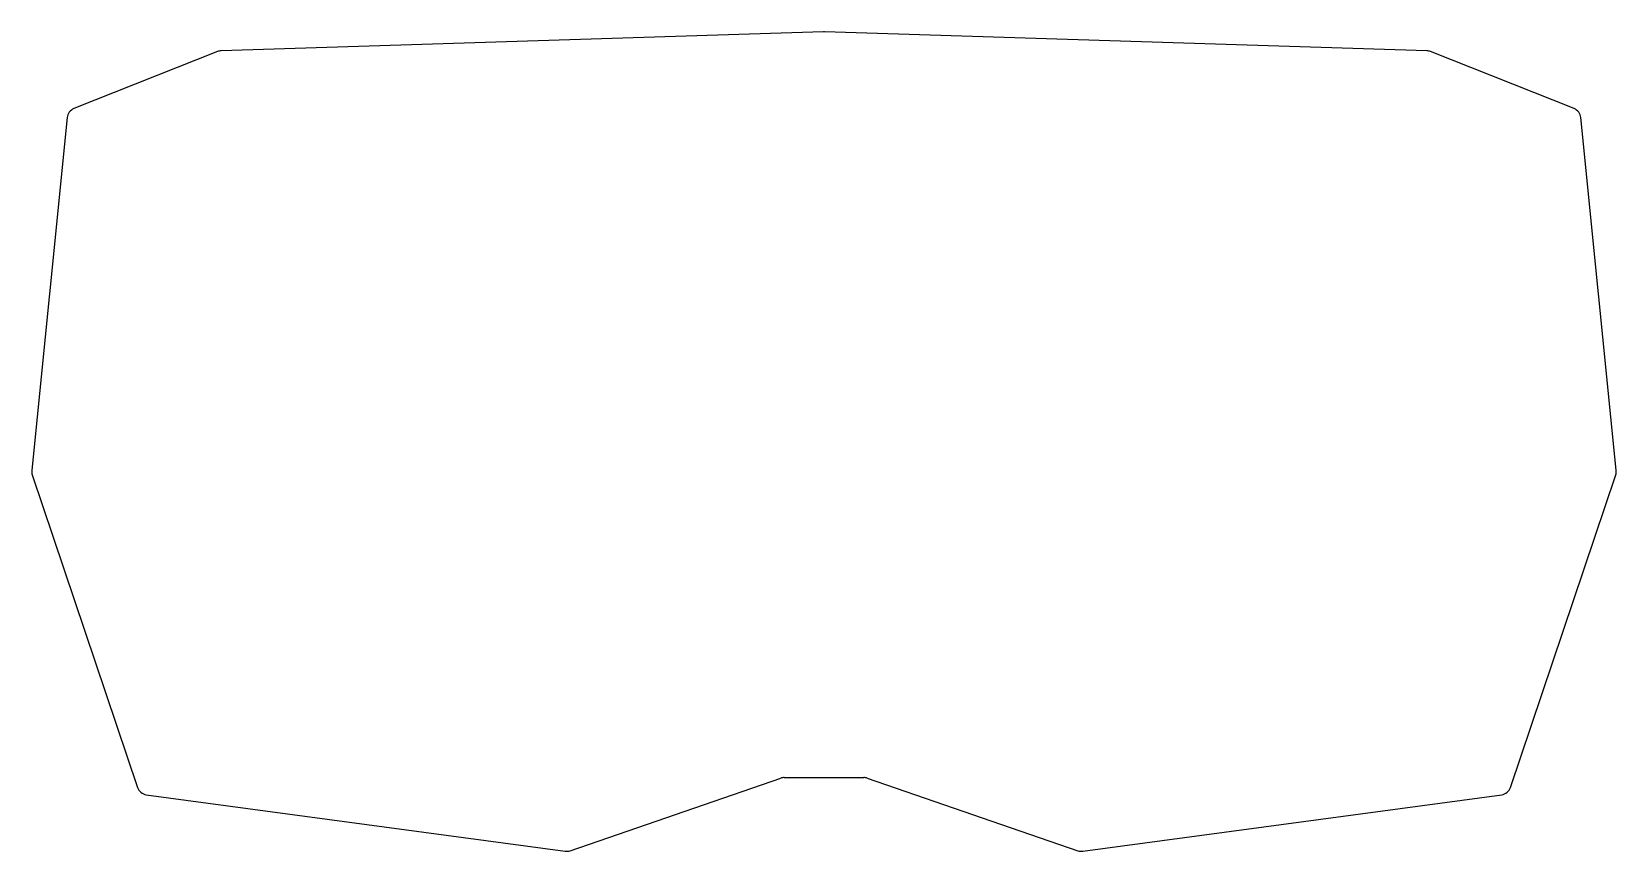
# Model space of a CAD drawing. Header units: millimetres. Extents: x 83 to 376, y -232 to -80.
import ezdxf

# ---------------------------------------------------------------- set-up
doc = ezdxf.new("R2010")
doc.units = ezdxf.units.MM

msp = doc.modelspace()

# ---------------------------------------------------------------- linework, layer by layer
for p, q in [((229.63, -80.39), (118.21, -83.93)), ((341.18, -83.93), (229.76, -80.39)), ((117.54, -84.07), (90.99, -94.6)), ((368.4, -94.6), (341.85, -84.07)), ((89.74, -96.26), (83.19, -161.47)), ((376.2, -161.47), (369.65, -96.26)), ((83.29, -162.31), (102.75, -220.1)), ((356.64, -220.1), (376.1, -162.31)), ((182.74, -231.8), (221.69, -218.38)), ((222.34, -218.28), (237.04, -218.28)), ((237.7, -218.38), (276.65, -231.8)), ((104.37, -221.45), (181.82, -231.89)), ((277.57, -231.89), (355.01, -221.45))]:
    msp.add_line(p, q)
for centre, start, end in [((229.69, -82.39), 88.1789, 91.8211), ((118.27, -85.93), 91.8211, 111.6355), ((341.11, -85.93), 68.3645, 88.1789), ((91.73, -96.46), 111.6355, 174.2688), ((367.66, -96.46), 5.7312, 68.3645), ((85.18, -161.67), 174.2688, 198.6087), ((374.21, -161.67), 341.3913, 5.7312), ((222.34, -220.28), 90, 109), ((237.04, -220.28), 71, 90), ((104.64, -219.46), 198.6087, 262.3221), ((354.75, -219.46), 277.6779, 341.3913), ((182.09, -229.91), 262.3221, 289), ((277.3, -229.91), 251, 277.6779)]:
    msp.add_arc(centre, 2, start, end)

doc.saveas('drawing.dxf')
